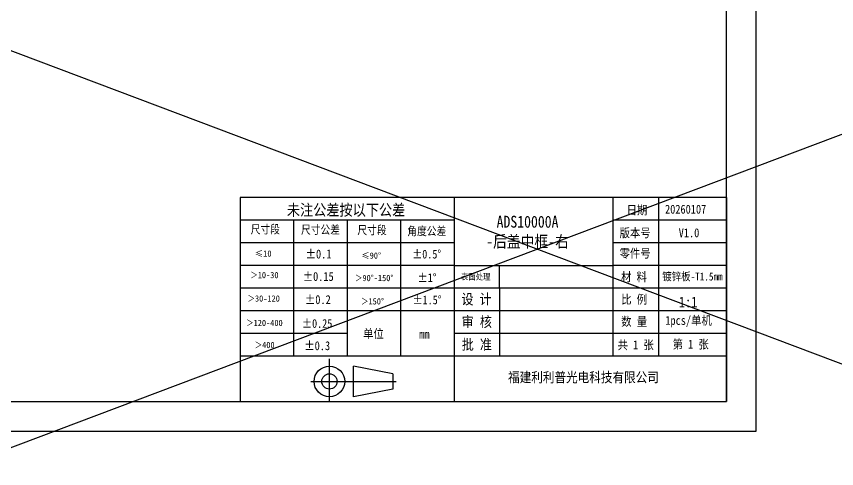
# Model space of a CAD drawing. Header units: millimetres. Extents: x -177 to 18421, y -5017 to 3255.
# Drawn here: x 7295 to 7986, y 1081 to 1461 of the extents above; entities that cross this region are included whole.
import ezdxf

# ---------------------------------------------------------------- set-up
doc = ezdxf.new("R2010")
doc.units = ezdxf.units.MM
doc.header["$LTSCALE"] = 46.255
doc.layers.get('0').update_dxf_attribs({"linetype": 'CONTINUOUS'})
doc.styles.get("Standard").update_dxf_attribs({"font": 'txt', "width": 0.85})

msp = doc.modelspace()

# ---------------------------------------------------------------- linework, layer by layer
for p, q in [((3572.303, 2835.974), (11895.066, -305.175)), ((11895.066, 2835.974), (3572.303, -305.175)), ((7892.878, 1308.799), (7483.683, 1308.799)), ((7483.683, 1308.799), (7483.683, 1136.998)), ((7663.683, 1308.799), (7663.683, 1136.998)), ((7797.242, 1308.799), (7797.242, 1175.176)), ((7835.611, 1308.799), (7835.611, 1175.812)), ((7892.878, 1308.799), (7892.878, 1136.998)), ((7663.683, 1289.71), (7483.683, 1289.71)), ((7528.683, 1289.71), (7528.683, 1175.202)), ((7573.683, 1289.71), (7573.683, 1175.202)), ((7618.683, 1289.71), (7618.683, 1175.202)), ((7892.878, 1289.71), (7797.242, 1289.71)), ((7663.683, 1270.621), (7483.683, 1270.621)), ((7892.878, 1270.621), (7797.242, 1270.621)), ((7663.683, 1251.532), (7483.683, 1251.532)), ((7663.683, 1251.532), (7797.242, 1251.532)), ((7701.861, 1232.443), (7701.861, 1251.532)), ((7892.878, 1251.532), (7797.242, 1251.532)), ((7663.683, 1232.443), (7483.683, 1232.443)), ((7892.878, 1232.443), (7663.683, 1232.443)), ((7701.861, 1232.443), (7701.861, 1175.176)), ((7892.878, 1213.354), (7483.683, 1213.354)), ((7573.683, 1194.291), (7483.683, 1194.291)), ((7892.878, 1194.265), (7663.683, 1194.265)), ((7663.683, 1175.202), (7483.683, 1175.202)), ((7892.878, 1175.176), (7663.683, 1175.176)), ((7612.116, 1160.445), (7579.04, 1166.88)), ((7612.116, 1160.445), (7612.116, 1147.574)), ((7612.116, 1147.574), (7579.04, 1141.139)), ((7483.683, 1136.998), (7892.878, 1136.998))]:
    msp.add_line(p, q)
at = {"color": 7, "linetype": 'Continuous'}
for p, q in [((7917.878, 1111.998), (7917.878, 1952.998)), ((6728.878, 1111.998), (7917.878, 1111.998))]:
    msp.add_line(p, q, dxfattribs=at)
at = {"lineweight": -3}
for p, q in [((7558.83, 1137.559), (7558.83, 1172.911)), ((7579.04, 1141.139), (7579.04, 1166.88)), ((7543.121, 1154.009), (7614.906, 1154.009))]:
    msp.add_line(p, q, dxfattribs=at)
at = {"color": 7, "linetype": 'Continuous'}
msp.add_lwpolyline([(6753.878, 1136.998), (7892.878, 1136.998), (7892.878, 1927.998), (6753.878, 1927.998)], close=True, dxfattribs=at)
at = {"lineweight": -3}
for radius in [12.871, 6.435]:
    msp.add_circle((7558.83, 1154.009), radius, dxfattribs=at)

# ---------------------------------------------------------------- texts
for s, insert, char_height, width, attachment_point in [('{\\f宋体|b0|i0|c134|p54;未注公差按以下公差}', (7572.84, 1297.855), 9.5445, 169.57989, 5), ('{\\fSimSun|b0|i0|c134|p54;日期}', (7817.555, 1297.926), 7.5, 56.7, 5), ('{\\fSimSun|b0|i0|c0|p54;202\\fSimSun|b0|i0|c134|p54;60107}', (7841.163, 1302.809), 7.5, 47.64523, 1), ('{\\fSimSun|b0|i0|c134|p54;ADS10000A\\P-后盖中框-右}', (7725.499, 1279.617), 10, 104.15153, 5), ('{\\fSimSun|b0|i0|c134|p54;版本号}', (7816.005, 1278.73), 7.5, 56.7, 5), ('{\\fSimSun|b0|i0|c0|p2;V\\fSimSun|b0|i0|c134|p2;1.0}', (7852.661, 1282.933), 7.5, 47.64523, 1), ('{\\fSimSun|b0|i0|c134|p54;零件号}', (7816.003, 1261.508), 7.5, 57.267, 5), ('{\\fSimSun|b0|i0|c134|p54;表面处理}', (7681.859, 1241.918), 5.25, 37.6936, 5), ('{\\fSimSun|b0|i0|c134|p54;材 料}', (7815.056, 1241.67), 7.5, 57.267, 5), ('{\\fSimSun|b0|i0|c134|p54;镀锌板-T1.5mm}', (7864.246, 1241.981), 6.6813, 57.267, 5), ('{\\fSimSun|b0|i0|c134|p54;设 计}', (7682.578, 1222.817), 8.78094, 37.6936, 5), ('{\\fSimSun|b0|i0|c134|p54;比 例}', (7815.187, 1222.71), 7.5, 57.267, 5), ('{\\f宋体|b0|i0|c134|p54;审 核}', (7682.85, 1203.767), 8.78094, 38.178, 5), ('{\\fSimSun|b0|i0|c134|p54;数 量}', (7815.179, 1204.124), 7.5, 81, 5), ('{\\fSimSun|b0|i0|c134|p54;1pcs/单机}', (7860.948, 1204.349), 7.5, 57.267, 5), ('{\\fSimSun|b0|i0|c134|p54;单位}', (7595.869, 1193.839), 7.5, 37.6936, 5), ('{\\fSimSun|b0|i0|c134|p54;mm}', (7638.714, 1193.756), 7.5, 37.6936, 5), ('{\\f宋体|b0|i0|c134|p54;批 准}', (7682.85, 1184.597), 8.78094, 38.178, 5), ('{\\fSimSun|b0|i0|c134|p54;\\H0.85412x;共 1 张\\H1.17079x; }', (7816.499, 1184.399), 8.78094, 38.69293, 5), ('{\\fSimSun|b0|i0|c134|p54;\\H0.85412x;第 1 张\\H1.17079x; }', (7862.779, 1184.916), 8.78094, 41.14746, 5), ('{\\fSimSun|b1|i0|c134|p54;   福建利利普光电科技有限公司}', (7765.264, 1157.05), 8.41825, 188.78327, 5)]:
    msp.add_mtext(s, dxfattribs=dict(insert=insert, char_height=char_height, width=width, attachment_point=attachment_point))
at = {"lineweight": -3, "attachment_point": 5}
for s, insert, char_height, width in [('{\\fSimSun|b0|i0|c134|p54;尺寸段}', (7504.906, 1281.692), 7.05878, 63.16955), ('{\\fSimSun|b0|i0|c134|p54;尺寸公差}', (7551.32, 1281.349), 7.05878, 63.16955), ('{\\fSimSun|b0|i0|c134|p54;尺寸段}', (7594.64, 1281.005), 7.05878, 63.16955), ('{\\fSimSun|b0|i0|c134|p54;角度公差}', (7640.71, 1280.146), 7.05878, 63.16955), ('{\\fSimSun|b0|i0|c134|p54;≤10}', (7503.134, 1261.622), 5.25, 20.4485), ('{\\fSimSun|b0|i0|c0|p54;%%P\\fSimSun|b0|i0|c134|p54;0.1}', (7549.7, 1261.259), 7.5, 40.66211), ('{\\fSimSun|b0|i0|c134|p54;≤90°}', (7593.966, 1259.926), 5.25, 61.41484), ('{\\fSimSun|b0|i0|c0|p54;%%P\\fSimSun|b0|i0|c134|p54;0.5\\fSimSun|b0|i0|c0|p54;%%D}', (7640.601, 1261.155), 7.35, 40.66211), ('{\\fSimSun|b0|i0|c134|p54;＞10-30}', (7504.134, 1243.534), 5.25, 32.56221), ('{\\fSimSun|b0|i0|c0|p54;%%P\\fSimSun|b0|i0|c134|p54;0.15}', (7549.411, 1242.344), 7.5, 40.66211), ('{\\fSimSun|b0|i0|c134|p54;＞90°-150°}', (7596.513, 1241.056), 5.25, 42.83625), ('{\\fSimSun|b0|i0|c0|p54;%%P\\fSimSun|b0|i0|c134|p54;1\\fSimSun|b0|i0|c0|p54;%%D}', (7640.973, 1241.379), 7.35, 40.66211), ('{\\fSimSun|b0|i0|c134|p54;＞30-120}', (7503.532, 1223.813), 5.25, 38.82128), ('{\\fSimSun|b0|i0|c0|p54;%%P\\fSimSun|b0|i0|c134|p54;0.2}', (7549.104, 1222.851), 7.5, 40.66211), ('{\\fSimSun|b0|i0|c134|p54;＞150°}', (7595.108, 1221.404), 5.25, 61.41484), ('{\\fSimSun|b0|i0|c0|p54;%%P\\fSimSun|b0|i0|c134|p54;1.5\\fSimSun|b0|i0|c0|p54;%%D}', (7640.906, 1222.631), 7.35, 40.66211), ('{\\fSimSun|b0|i0|c134|p54;＞120-400}', (7504.168, 1203.283), 5.25, 38.60023), ('{\\fSimSun|b0|i0|c0|p54;%%P\\fSimSun|b0|i0|c134|p54;0.25}', (7548.5, 1202.769), 7.35, 40.66211), ('{\\fSimSun|b0|i0|c134|p54;＞400}', (7504.351, 1184.648), 5.25, 61.41484), ('{\\fSimSun|b0|i0|c0|p54;%%P\\fSimSun|b0|i0|c134|p54;0.3}', (7548.585, 1184.024), 7.5, 40.66211)]:
    msp.add_mtext(s, dxfattribs=dict(at, insert=insert, char_height=char_height, width=width))
at = {"linetype": 'Continuous', "insert": (7868.428, 1225.407), "char_height": 9, "width": 13.6115, "attachment_point": 3, "line_spacing_factor": 0.9}
msp.add_mtext('{\\fSimSun|b0|i0|c134|p2;1:1}', dxfattribs=at)

doc.saveas('drawing.dxf')
